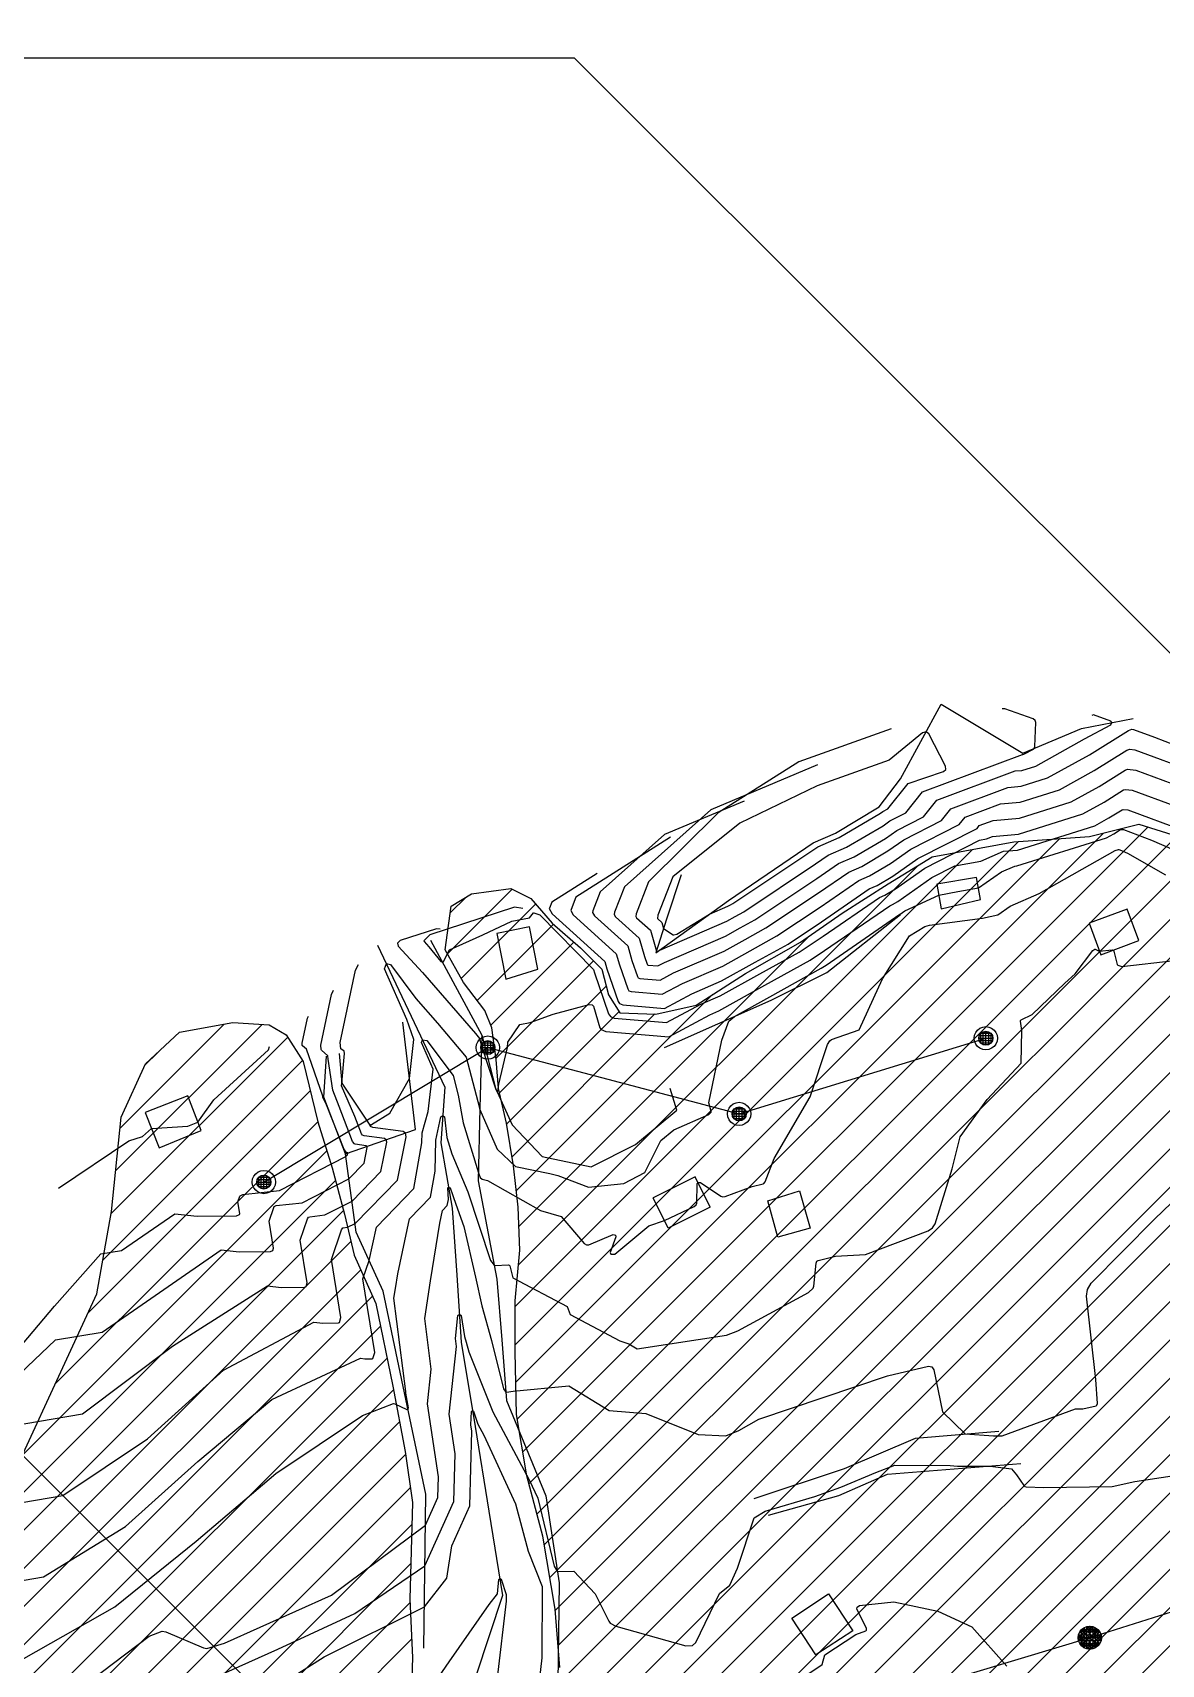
# Model space of a CAD drawing. Extents: x 13365 to 36625, y 86498 to 171760.
# Drawn here: x 17410.3 to 17671.2, y 89342.9 to 89720.4 of the extents above; entities that cross this region are included whole.
import ezdxf

# ---------------------------------------------------------------- set-up
doc = ezdxf.new("R2010")
doc.units = 0
doc.header["$LTSCALE"] = 5
doc.header["$MEASUREMENT"] = 0
for name, pattern in [('A_CONTINUOUS_LINE', [0]), ('GEOGRAPHICAL', [12.5, 4.5, -3.5, 4.5]), ('KERB', [16, 5, -6, 5])]:
    doc.linetypes.add(name, pattern=pattern)
doc.layers.get('0').update_dxf_attribs({"linetype": 'A_CONTINUOUS_LINE'})
for name, color, linetype in [('Agricultural', 40, 'Continuous'), ('CONTOUR', 255, 'Continuous'), ('ELECTRIC', 240, 'A_CONTINUOUS_LINE'), ('EXISTING BUILDING', 21, 'A_CONTINUOUS_LINE'), ('RELIEF', 255, 'A_CONTINUOUS_LINE'), ('Residential', 51, 'Continuous'), ('STREAM & RIVER FRONT', 161, 'A_CONTINUOUS_LINE'), ('TELECOM', 94, 'A_CONTINUOUS_LINE'), ('text', 7, 'Continuous')]:
    doc.layers.add(name, color=color, linetype=linetype)

# ---------------------------------------------------------------- blocks, each defined once
blk = doc.blocks.new('S038')
at = {"color": 0}
for p, q in [((-0.5, 0), (0, 0.5)), ((-0.5, 0), (-0.48, 0.13)), ((-0.48, -0.13), (-0.5, 0)), ((0, -0.5), (-0.5, 0)), ((-0.5, 0), (0.5, 0)), ((-0.48, -0.13), (0.13, 0.48)), ((-0.48, 0.13), (-0.43, 0.25)), ((0.13, -0.48), (-0.48, 0.13)), ((-0.48, 0.13), (0.48, 0.13)), ((0.25, 0.43), (-0.43, -0.25)), ((-0.43, 0.25), (-0.35, 0.35)), ((0.43, 0.25), (-0.43, 0.25)), ((-0.43, 0.25), (0.25, -0.43)), ((-0.35, 0.35), (-0.25, 0.43)), ((-0.35, -0.35), (0.35, 0.35)), ((0.35, -0.35), (-0.35, 0.35)), ((-0.35, 0.35), (0.35, 0.35)), ((-0.35, -0.35), (-0.35, 0.35)), ((-0.25, 0.43), (-0.13, 0.48)), ((0.43, -0.25), (-0.25, 0.43)), ((-0.25, 0.43), (-0.25, -0.43)), ((-0.25, -0.43), (0.43, 0.25)), ((-0.13, 0.48), (0, 0.5)), ((-0.13, -0.48), (-0.13, 0.48)), ((-0.13, 0.48), (0.48, -0.13)), ((0.48, 0.13), (-0.13, -0.48)), ((0, 0.5), (0.13, 0.48)), ((0.5, 0), (0, 0.5)), ((0, 0.5), (0, -0.5)), ((0, -0.5), (0.5, 0)), ((0.13, 0.48), (0.25, 0.43)), ((0.13, 0.48), (0.13, -0.48)), ((0.25, 0.43), (0.35, 0.35)), ((0.25, -0.43), (0.25, 0.43)), ((0.35, 0.35), (0.43, 0.25)), ((0.35, 0.35), (0.35, -0.35)), ((0.43, 0.25), (0.48, 0.13)), ((0.48, 0.13), (0.5, 0)), ((0.5, 0), (0.48, -0.13)), ((-0.43, -0.25), (-0.48, -0.13)), ((0.48, -0.13), (-0.48, -0.13)), ((-0.35, -0.35), (-0.43, -0.25)), ((-0.43, -0.25), (0.43, -0.25)), ((-0.25, -0.43), (-0.35, -0.35)), ((0.35, -0.35), (-0.35, -0.35)), ((-0.13, -0.48), (-0.25, -0.43)), ((0, -0.5), (-0.13, -0.48)), ((0.13, -0.48), (0, -0.5)), ((0.25, -0.43), (0.13, -0.48)), ((0.35, -0.35), (0.25, -0.43)), ((0.43, -0.25), (0.35, -0.35)), ((0.48, -0.13), (0.43, -0.25))]:
    blk.add_line(p, q, dxfattribs=at)
blk = doc.blocks.new('S034')
at = {"color": 0}
for p, q in [((-0.5, 0), (-0.48, 0.13)), ((-0.48, -0.13), (-0.5, 0)), ((-0.48, 0.13), (-0.43, 0.25)), ((-0.43, 0.25), (-0.35, 0.35)), ((-0.35, 0.35), (-0.25, 0.43)), ((-0.3, 0), (-0.28, 0.11)), ((-0.28, -0.11), (-0.3, 0)), ((0.3, 0), (-0.3, 0)), ((-0.28, 0.11), (-0.21, 0.21)), ((-0.28, -0.11), (-0.28, 0.11)), ((-0.28, 0.11), (0.28, 0.11)), ((-0.25, 0.43), (-0.13, 0.48)), ((-0.21, 0.21), (-0.11, 0.28)), ((-0.21, -0.21), (-0.21, 0.21)), ((-0.21, 0.21), (0.21, 0.21)), ((-0.13, 0.48), (0, 0.5)), ((-0.11, 0.28), (0, 0.3)), ((-0.11, -0.28), (-0.11, 0.28)), ((-0.11, 0.28), (0.11, 0.28)), ((0, 0.5), (0.13, 0.48)), ((0, 0.3), (0.11, 0.28)), ((0, -0.3), (0, 0.3)), ((0.11, 0.28), (0.21, 0.21)), ((0.11, 0.28), (0.11, -0.28)), ((0.13, 0.48), (0.25, 0.43)), ((0.21, 0.21), (0.28, 0.11)), ((0.21, 0.21), (0.21, -0.21)), ((0.25, 0.43), (0.35, 0.35)), ((0.28, 0.11), (0.3, 0)), ((0.28, 0.11), (0.28, -0.11)), ((0.3, 0), (0.28, -0.11)), ((0.35, 0.35), (0.43, 0.25)), ((0.43, 0.25), (0.48, 0.13)), ((0.48, 0.13), (0.5, 0)), ((0.5, 0), (0.48, -0.13)), ((-0.43, -0.25), (-0.48, -0.13)), ((-0.35, -0.35), (-0.43, -0.25)), ((-0.25, -0.43), (-0.35, -0.35)), ((-0.21, -0.21), (-0.28, -0.11)), ((0.28, -0.11), (-0.28, -0.11)), ((-0.13, -0.48), (-0.25, -0.43)), ((-0.11, -0.28), (-0.21, -0.21)), ((0.21, -0.21), (-0.21, -0.21)), ((0, -0.5), (-0.13, -0.48)), ((0, -0.3), (-0.11, -0.28)), ((0.11, -0.28), (-0.11, -0.28)), ((0.11, -0.28), (0, -0.3)), ((0.13, -0.48), (0, -0.5)), ((0.21, -0.21), (0.11, -0.28)), ((0.25, -0.43), (0.13, -0.48)), ((0.28, -0.11), (0.21, -0.21)), ((0.35, -0.35), (0.25, -0.43)), ((0.43, -0.25), (0.35, -0.35)), ((0.48, -0.13), (0.43, -0.25))]:
    blk.add_line(p, q, dxfattribs=at)

msp = doc.modelspace()

# ---------------------------------------------------------------- hatches: boundary and pattern name
at = {"layer": 'Agricultural', "linetype": 'Continuous'}
h = msp.add_hatch(dxfattribs=at)
h.set_pattern_fill('ANSI31', color=256, scale=50, style=0)
edge = h.paths.add_edge_path()
edge.add_line((17511.7, 89521.19), (17520.78, 89522.44))
edge.add_line((17520.78, 89522.44), (17525.46, 89520.11))
edge.add_line((17525.46, 89520.11), (17530.39, 89514.4))
edge.add_line((17530.39, 89514.4), (17536.89, 89508.69))
edge.add_line((17536.89, 89508.69), (17541.82, 89503.76))
edge.add_line((17541.82, 89503.76), (17543.38, 89497.79))
edge.add_line((17543.38, 89497.79), (17545.98, 89493.64))
edge.add_line((17545.98, 89493.64), (17554.29, 89493.38))
edge.add_line((17554.29, 89493.38), (17563.64, 89495.46))
edge.add_line((17563.64, 89495.46), (17575.07, 89502.72))
edge.add_line((17575.07, 89502.72), (17587.8, 89509.99))
edge.add_line((17587.8, 89509.99), (17597.41, 89516.73))
edge.add_line((17597.41, 89516.73), (17608.05, 89523.48))
edge.add_line((17608.05, 89523.48), (17618.18, 89529.71))
edge.add_line((17618.18, 89529.71), (17637.07, 89533.2))
edge.add_line((17637.07, 89533.2), (17654.59, 89534.43))
edge.add_line((17654.59, 89534.43), (17666, 89537.28))
edge.add_line((17666, 89537.28), (17680.27, 89532.8))
edge.add_line((17680.27, 89532.8), (17692.9, 89531.17))
edge.add_line((17692.9, 89531.17), (17705.53, 89533.2))
edge.add_line((17705.53, 89533.2), (17723.06, 89535.65))
edge.add_line((17723.06, 89535.65), (17728.14, 89534.35))
edge.add_line((17728.14, 89534.35), (17729.71, 89531.74))
edge.add_line((17729.71, 89531.74), (17728.41, 89526.51))
edge.add_line((17728.41, 89526.51), (17726.57, 89522.59))
edge.add_line((17726.57, 89522.59), (17720.55, 89518.66))
edge.add_line((17720.55, 89518.66), (17710.08, 89514.74))
edge.add_line((17710.08, 89514.74), (17701.18, 89512.12))
edge.add_line((17701.18, 89512.12), (17695.68, 89506.11))
edge.add_line((17695.68, 89506.11), (17690.71, 89499.05))
edge.add_line((17690.71, 89499.05), (17688.61, 89491.46))
edge.add_line((17688.61, 89491.46), (17687.56, 89480.9))
edge.add_line((17687.56, 89480.9), (17686.78, 89470.18))
edge.add_line((17686.78, 89470.18), (17688.35, 89462.86))
edge.add_line((17688.35, 89462.86), (17693.85, 89453.18))
edge.add_line((17693.85, 89453.18), (17699.6, 89443.51))
edge.add_line((17699.6, 89443.51), (17706.16, 89433.73))
edge.add_line((17706.16, 89433.73), (17715.32, 89420.39))
edge.add_line((17715.32, 89420.39), (17720.82, 89411.24))
edge.add_line((17720.82, 89411.24), (17725.01, 89404.7))
edge.add_line((17725.01, 89404.7), (17730.77, 89392.67))
edge.add_line((17730.77, 89392.67), (17735.76, 89383.15))
edge.add_line((17735.76, 89383.15), (17741.26, 89374))
edge.add_line((17741.26, 89374), (17745.19, 89370.07))
edge.add_line((17745.19, 89370.07), (17751.21, 89368.5))
edge.add_line((17751.21, 89368.5), (17764.56, 89366.93))
edge.add_line((17764.56, 89366.93), (17773.2, 89371.64))
edge.add_line((17773.2, 89371.64), (17784.19, 89377.4))
edge.add_line((17784.19, 89377.4), (17795.71, 89385.24))
edge.add_line((17795.71, 89385.24), (17803.57, 89390.47))
edge.add_line((17803.57, 89390.47), (17815.35, 89393.61))
edge.add_line((17815.35, 89393.61), (17824.77, 89393.61))
edge.add_line((17824.77, 89393.61), (17839.69, 89393.35))
edge.add_line((17839.69, 89393.35), (17854.22, 89397.09))
edge.add_line((17854.22, 89397.09), (17863.9, 89404.15))
edge.add_line((17863.9, 89404.15), (17868.35, 89412.25))
edge.add_line((17868.35, 89412.25), (17866.78, 89422.45))
edge.add_line((17866.78, 89422.45), (17863.12, 89436.31))
edge.add_line((17863.12, 89436.31), (17859.97, 89452.01))
edge.add_line((17859.97, 89452.01), (17855.26, 89465.87))
edge.add_line((17855.26, 89465.87), (17851.31, 89478.52))
edge.add_line((17851.31, 89478.52), (17846.34, 89491.86))
edge.add_line((17846.34, 89491.86), (17842.93, 89502.84))
edge.add_line((17842.93, 89502.84), (17839.24, 89511.37))
edge.add_line((17839.24, 89511.37), (17832.43, 89522.35))
edge.add_line((17832.43, 89522.35), (17827.2, 89531.25))
edge.add_line((17827.2, 89531.25), (17827.46, 89539.61))
edge.add_line((17827.46, 89539.61), (17831.91, 89549.29))
edge.add_line((17831.91, 89549.29), (17839.24, 89554.26))
edge.add_line((17839.24, 89554.26), (17857.04, 89560.28))
edge.add_line((17857.04, 89560.28), (17876.42, 89560.8))
edge.add_line((17876.42, 89560.8), (17896.4, 89564.25))
edge.add_line((17896.4, 89564.25), (17910.54, 89570.52))
edge.add_line((17910.54, 89570.52), (17927.55, 89578.89))
edge.add_line((17927.55, 89578.89), (17946.14, 89589.09))
edge.add_line((17946.14, 89589.09), (17957.92, 89600.34))
edge.add_line((17957.92, 89600.34), (17969.44, 89610.01))
edge.add_line((17969.44, 89610.01), (17984.52, 89626.57))
edge.add_line((17984.52, 89626.57), (17997.56, 89639.59))
edge.add_line((17997.56, 89639.59), (18017.76, 89657.82))
edge.add_line((18017.76, 89657.82), (18030.15, 89664.33))
edge.add_line((18030.15, 89664.33), (18045.14, 89672.79))
edge.add_line((18045.14, 89672.79), (18058.82, 89679.31))
edge.add_line((18058.82, 89679.31), (18078.38, 89684.51))
edge.add_line((18078.38, 89684.51), (18103.8, 89685.17))
edge.add_line((18103.8, 89685.17), (18126.89, 89702.47))
edge.add_line((18126.89, 89702.47), (18142, 89714.94))
edge.add_line((18142, 89714.94), (18160.39, 89726.75))
edge.add_line((18160.39, 89726.75), (18190.02, 89738.89))
edge.add_line((18190.02, 89738.89), (18221.85, 89750.57))
edge.add_line((18221.85, 89750.57), (18254.33, 89764.84))
edge.add_line((18254.33, 89764.84), (18302.39, 89781.72))
edge.add_line((18302.39, 89781.72), (18345.27, 89797.29))
edge.add_line((18345.27, 89797.29), (18388.14, 89814.81))
edge.add_line((18388.14, 89814.81), (18428.41, 89834.28))
edge.add_line((18428.41, 89834.28), (18453.32, 89850.01))
edge.add_line((18453.32, 89850.01), (18478.01, 89872.08))
edge.add_line((18478.01, 89872.08), (18505.63, 89890.34))
edge.add_line((18505.63, 89890.34), (18561.6, 89907.91))
edge.add_line((18561.6, 89907.91), (18635.16, 89912.71))
edge.add_line((18635.16, 89912.71), (18711.92, 89909.51))
edge.add_line((18711.92, 89909.51), (18779.08, 89931.88))
edge.add_line((18779.08, 89931.88), (18855.84, 89931.88))
edge.add_line((18855.84, 89931.88), (18911.81, 89917.5))
edge.add_line((18911.81, 89917.5), (18982.49, 89890.29))
edge.add_line((18982.49, 89890.29), (19014.48, 89875.91))
edge.add_line((19014.48, 89875.91), (19029.96, 89865.74))
edge.add_line((19029.96, 89865.74), (19034.08, 89854.23))
edge.add_line((19034.08, 89854.23), (19027.49, 89848.47))
edge.add_line((19027.49, 89848.47), (19011.03, 89843.53))
edge.add_line((19011.03, 89843.53), (18990.45, 89838.6))
edge.add_line((18990.45, 89838.6), (18969.86, 89834.49))
edge.add_line((18969.86, 89834.49), (18932.81, 89831.2))
edge.add_line((18932.81, 89831.2), (18908.94, 89827.08))
edge.add_line((18908.94, 89827.08), (18885.88, 89820.5))
edge.add_line((18885.88, 89820.5), (18851.3, 89817.21))
edge.add_line((18851.3, 89817.21), (18825.78, 89812.28))
edge.add_line((18825.78, 89812.28), (18812.61, 89807.34))
edge.add_line((18812.61, 89807.34), (18802.73, 89797.47))
edge.add_line((18802.73, 89797.47), (18793.67, 89781.03))
edge.add_line((18793.67, 89781.03), (18788.73, 89770.33))
edge.add_line((18788.73, 89770.33), (18775.56, 89771.16))
edge.add_line((18775.56, 89771.16), (18753.33, 89774.45))
edge.add_line((18753.33, 89774.45), (18739.33, 89781.03))
edge.add_line((18739.33, 89781.03), (18723.69, 89780.2))
edge.add_line((18723.69, 89780.2), (18706.4, 89770.33))
edge.add_line((18706.4, 89770.33), (18695.7, 89757.17))
edge.add_line((18695.7, 89757.17), (18695.7, 89742.37))
edge.add_line((18695.7, 89742.37), (18703.93, 89727.56))
edge.add_line((18703.93, 89727.56), (18707.22, 89715.23))
edge.add_line((18707.22, 89715.23), (18705.58, 89700.42))
edge.add_line((18705.58, 89700.42), (18703.93, 89681.5))
edge.add_line((18703.93, 89681.5), (18702.28, 89656.01))
edge.add_line((18702.28, 89656.01), (18698.95, 89645.03))
edge.add_line((18698.95, 89645.03), (18694.84, 89635.98))
edge.add_line((18694.84, 89635.98), (18687.43, 89623.64))
edge.add_line((18687.43, 89623.64), (18683.31, 89611.3))
edge.add_line((18683.31, 89611.3), (18683.31, 89598.97))
edge.add_line((18683.31, 89598.97), (18688.25, 89588.27))
edge.add_line((18688.25, 89588.27), (18692.37, 89566.89))
edge.add_line((18692.37, 89566.89), (18690.72, 89547.97))
edge.add_line((18690.72, 89547.97), (18689.9, 89533.17))
edge.add_line((18689.9, 89533.17), (18690.81, 89516.63))
edge.add_line((18690.81, 89516.63), (18689.54, 89509.01))
edge.add_line((18689.54, 89509.01), (18681.49, 89503.5))
edge.add_line((18681.49, 89503.5), (18671.31, 89496.31))
edge.add_line((18671.31, 89496.31), (18659.02, 89486.14))
edge.add_line((18659.02, 89486.14), (18646.73, 89475.56))
edge.add_line((18646.73, 89475.56), (18637.4, 89461.58))
edge.add_line((18637.4, 89461.58), (18629.77, 89443.8))
edge.add_line((18629.77, 89443.8), (18626.79, 89432.23))
edge.add_line((18626.79, 89432.23), (18623.82, 89419.11))
edge.add_line((18623.82, 89419.11), (18619.16, 89408.52))
edge.add_line((18619.16, 89408.52), (18608.56, 89400.05))
edge.add_line((18608.56, 89400.05), (18598.81, 89397.09))
edge.add_line((18598.81, 89397.09), (18588.64, 89396.66))
edge.add_line((18588.64, 89396.66), (18577.19, 89395.82))
edge.add_line((18577.19, 89395.82), (18570.41, 89392.85))
edge.add_line((18570.41, 89392.85), (18567.87, 89385.23))
edge.add_line((18567.87, 89385.23), (18566.17, 89378.03))
edge.add_line((18566.17, 89378.03), (18563.62, 89371.18))
edge.add_line((18563.62, 89371.18), (18559.38, 89366.09))
edge.add_line((18559.38, 89366.09), (18553.87, 89356.78))
edge.add_line((18553.87, 89356.78), (18542, 89350.43))
edge.add_line((18542, 89350.43), (18529.28, 89342.38))
edge.add_line((18529.28, 89342.38), (18512.68, 89332.93))
edge.add_line((18512.68, 89332.93), (18496.99, 89324.04))
edge.add_line((18496.99, 89324.04), (18482.58, 89313.03))
edge.add_line((18482.58, 89313.03), (18467.75, 89300.75))
edge.add_line((18467.75, 89300.75), (18453.69, 89290.88))
edge.add_line((18453.69, 89290.88), (18441.82, 89279.87))
edge.add_line((18441.82, 89279.87), (18430.38, 89268.44))
edge.add_line((18430.38, 89268.44), (18418.09, 89255.74))
edge.add_line((18418.09, 89255.74), (18408.34, 89240.49))
edge.add_line((18408.34, 89240.49), (18389.21, 89215.89))
edge.add_line((18389.21, 89215.89), (18365.21, 89190.87))
edge.add_line((18365.21, 89190.87), (18346.43, 89173.15))
edge.add_line((18346.43, 89173.15), (18324.51, 89155.43))
edge.add_line((18324.51, 89155.43), (18307.81, 89143.96))
edge.add_line((18307.81, 89143.96), (18280.68, 89131.45))
edge.add_line((18280.68, 89131.45), (18248.33, 89118.94))
edge.add_line((18248.33, 89118.94), (18234.71, 89112.37))
edge.add_line((18234.71, 89112.37), (18222.89, 89112.37))
edge.add_line((18222.89, 89112.37), (18206.23, 89111.84))
edge.add_line((18206.23, 89111.84), (18191.19, 89108.08))
edge.add_line((18191.19, 89108.08), (18172.92, 89102.71))
edge.add_line((18172.92, 89102.71), (18153.58, 89096.27))
edge.add_line((18153.58, 89096.27), (18135.85, 89089.3))
edge.add_line((18135.85, 89089.3), (18120.27, 89081.24))
edge.add_line((18120.27, 89081.24), (18097.71, 89068.9))
edge.add_line((18097.71, 89068.9), (18086.24, 89060.69))
edge.add_line((18086.24, 89060.69), (18072.27, 89052.64))
edge.add_line((18072.27, 89052.64), (18057.23, 89044.59))
edge.add_line((18057.23, 89044.59), (18044.87, 89044.59))
edge.add_line((18044.87, 89044.59), (18035.2, 89050.49))
edge.add_line((18035.2, 89050.49), (18026.61, 89058.01))
edge.add_line((18026.61, 89058.01), (18015.33, 89059.08))
edge.add_line((18015.33, 89059.08), (18005.12, 89055.86))
edge.add_line((18005.12, 89055.86), (17993.83, 89048.88))
edge.add_line((17993.83, 89048.88), (17980.94, 89040.83))
edge.add_line((17980.94, 89040.83), (17971.27, 89032.78))
edge.add_line((17971.27, 89032.78), (17958.38, 89027.95))
edge.add_line((17958.38, 89027.95), (17943.33, 89020.97))
edge.add_line((17943.33, 89020.97), (17924.53, 89015.61))
edge.add_line((17924.53, 89015.61), (17906.71, 89010.19))
edge.add_line((17906.71, 89010.19), (17881.46, 89008.58))
edge.add_line((17881.46, 89008.58), (17857.82, 89009.12))
edge.add_line((17857.82, 89009.12), (17828.81, 89008.04))
edge.add_line((17828.81, 89008.04), (17810.59, 89007.26))
edge.add_line((17810.59, 89007.26), (17795.85, 89002.9))
edge.add_line((17795.85, 89002.9), (17785.48, 88999.63))
edge.add_line((17785.48, 88999.63), (17774.02, 89000.17))
edge.add_line((17774.02, 89000.17), (17756.56, 89004.54))
edge.add_line((17756.56, 89004.54), (17742.91, 89008.35))
edge.add_line((17742.91, 89008.35), (17721.63, 89014.89))
edge.add_line((17721.63, 89014.89), (17700.89, 89021.98))
edge.add_line((17700.89, 89021.98), (17677.97, 89029.07))
edge.add_line((17677.97, 89029.07), (17662.69, 89035.07))
edge.add_line((17662.69, 89035.07), (17646.17, 89041.16))
edge.add_line((17646.17, 89041.16), (17630.35, 89047.16))
edge.add_line((17630.35, 89047.16), (17624.89, 89055.88))
edge.add_line((17624.89, 89055.88), (17631.44, 89073.33))
edge.add_line((17631.44, 89073.33), (17636.9, 89090.78))
edge.add_line((17636.9, 89090.78), (17640.45, 89101.96))
edge.add_line((17640.45, 89101.96), (17649.15, 89110.29))
edge.add_line((17649.15, 89110.29), (17657.49, 89117.17))
edge.add_line((17657.49, 89117.17), (17664.74, 89126.23))
edge.add_line((17664.74, 89126.23), (17668.73, 89135.28))
edge.add_line((17668.73, 89135.28), (17673.45, 89144.7))
edge.add_line((17673.45, 89144.7), (17681.06, 89141.44))
edge.add_line((17681.06, 89141.44), (17695.57, 89136.37))
edge.add_line((17695.57, 89136.37), (17710.8, 89137.82))
edge.add_line((17710.8, 89137.82), (17721.67, 89138.18))
edge.add_line((17721.67, 89138.18), (17734.73, 89141.8))
edge.add_line((17734.73, 89141.8), (17742.7, 89145.89))
edge.add_line((17742.7, 89145.89), (17742.7, 89157.12))
edge.add_line((17742.7, 89157.12), (17741.25, 89167.26))
edge.add_line((17741.25, 89167.26), (17738.71, 89174.51))
edge.add_line((17738.71, 89174.51), (17735.08, 89179.58))
edge.add_line((17735.08, 89179.58), (17734.72, 89186.82))
edge.add_line((17734.72, 89186.82), (17738.35, 89194.79))
edge.add_line((17738.35, 89194.79), (17743.42, 89201.67))
edge.add_line((17743.42, 89201.67), (17749.28, 89207.53))
edge.add_line((17749.28, 89207.53), (17759.07, 89208.98))
edge.add_line((17759.07, 89208.98), (17770.68, 89211.87))
edge.add_line((17770.68, 89211.87), (17781.55, 89215.5))
edge.add_line((17781.55, 89215.5), (17793.16, 89220.93))
edge.add_line((17793.16, 89220.93), (17799.32, 89227.09))
edge.add_line((17799.32, 89227.09), (17798.6, 89233.97))
edge.add_line((17798.6, 89233.97), (17790.62, 89238.68))
edge.add_line((17790.62, 89238.68), (17778.65, 89244.84))
edge.add_line((17778.65, 89244.84), (17767.05, 89249.55))
edge.add_line((17767.05, 89249.55), (17754, 89252.81))
edge.add_line((17754, 89252.81), (17742.75, 89255.34))
edge.add_line((17742.75, 89255.34), (17731.81, 89254.35))
edge.add_line((17731.81, 89254.35), (17723.83, 89245.66))
edge.add_line((17723.83, 89245.66), (17720.57, 89234.43))
edge.add_line((17720.57, 89234.43), (17717.67, 89227.18))
edge.add_line((17717.67, 89227.18), (17711.14, 89224.29))
edge.add_line((17711.14, 89224.29), (17702.8, 89223.92))
edge.add_line((17702.8, 89223.92), (17695.19, 89222.84))
edge.add_line((17695.19, 89222.84), (17689.02, 89224.29))
edge.add_line((17689.02, 89224.29), (17686.85, 89230.81))
edge.add_line((17686.85, 89230.81), (17690.47, 89243.85))
edge.add_line((17690.47, 89243.85), (17691.92, 89253.63))
edge.add_line((17691.92, 89253.63), (17689.39, 89264.86))
edge.add_line((17689.39, 89264.86), (17677.78, 89275.36))
edge.add_line((17677.78, 89275.36), (17667.63, 89283.33))
edge.add_line((17667.63, 89283.33), (17661.83, 89296.01))
edge.add_line((17661.83, 89296.01), (17656.39, 89308.69))
edge.add_line((17656.39, 89308.69), (17646.6, 89315.93))
edge.add_line((17646.6, 89315.93), (17634.99, 89316.66))
edge.add_line((17634.99, 89316.66), (17624.11, 89314.12))
edge.add_line((17624.11, 89314.12), (17614.32, 89307.96))
edge.add_line((17614.32, 89307.96), (17607.8, 89295.28))
edge.add_line((17607.8, 89295.28), (17607.43, 89282.61))
edge.add_line((17607.43, 89282.61), (17613.96, 89273.19))
edge.add_line((17613.96, 89273.19), (17621.21, 89269.2))
edge.add_line((17621.21, 89269.2), (17628.47, 89261.6))
edge.add_line((17628.47, 89261.6), (17629.14, 89255.49))
edge.add_line((17629.14, 89255.49), (17625.45, 89241.57))
edge.add_line((17625.45, 89241.57), (17622.22, 89230.49))
edge.add_line((17622.22, 89230.49), (17619.85, 89217.08))
edge.add_line((17619.85, 89217.08), (17616.16, 89201.04))
edge.add_line((17616.16, 89201.04), (17613.53, 89189.73))
edge.add_line((17613.53, 89189.73), (17612.22, 89183.41))
edge.add_line((17612.22, 89183.41), (17609.32, 89179.73))
edge.add_line((17609.32, 89179.73), (17599.32, 89178.68))
edge.add_line((17599.32, 89178.68), (17592.47, 89180.78))
edge.add_line((17592.47, 89180.78), (17589.31, 89187.36))
edge.add_line((17589.31, 89187.36), (17586.68, 89208.14))
edge.add_line((17586.68, 89208.14), (17580.89, 89220.23))
edge.add_line((17580.89, 89220.23), (17573.51, 89234.44))
edge.add_line((17573.51, 89234.44), (17570.09, 89249.69))
edge.add_line((17570.09, 89249.69), (17561.91, 89266.6))
edge.add_line((17561.91, 89266.6), (17557.17, 89277.71))
edge.add_line((17557.17, 89277.71), (17553.22, 89291.12))
edge.add_line((17553.22, 89291.12), (17545.32, 89304.27))
edge.add_line((17545.32, 89304.27), (17538.21, 89317.72))
edge.add_line((17538.21, 89317.72), (17534.77, 89330.42))
edge.add_line((17534.77, 89330.42), (17532.14, 89342.25))
edge.add_line((17532.14, 89342.25), (17531.07, 89355.73))
edge.add_line((17531.07, 89355.73), (17528.18, 89372.56))
edge.add_line((17528.18, 89372.56), (17524.49, 89386.56))
edge.add_line((17524.49, 89386.56), (17522.12, 89400.76))
edge.add_line((17522.12, 89400.76), (17521.8, 89415.23))
edge.add_line((17521.8, 89415.23), (17521.8, 89427.01))
edge.add_line((17521.8, 89427.01), (17522.9, 89438.78))
edge.add_line((17522.9, 89438.78), (17522.53, 89448.72))
edge.add_line((17522.53, 89448.72), (17521.43, 89458.29))
edge.add_line((17521.43, 89458.29), (17519.8, 89468.17))
edge.add_line((17519.8, 89468.17), (17517.95, 89476.15))
edge.add_line((17517.95, 89476.15), (17517.37, 89482.84))
edge.add_line((17517.37, 89482.84), (17516.4, 89490.2))
edge.add_line((17516.4, 89490.2), (17514.75, 89494.16))
edge.add_line((17514.75, 89494.16), (17509.84, 89500.7))
edge.add_line((17509.84, 89500.7), (17505.62, 89508.2))
edge.add_line((17505.62, 89508.2), (17506.98, 89518.31))
edge.add_line((17506.98, 89518.31), (17511.68, 89521.19))
at = {"layer": 'Residential', "linetype": 'Continuous'}
h = msp.add_hatch(dxfattribs=at)
h.set_pattern_fill('ANSI31', color=256, scale=50, style=0)
h.paths.add_polyline_path([(16630.08, 88699.64), (16636.79, 88709.37), (16649.55, 88719.1), (16661.64, 88727.82), (16677.76, 88742.25), (16688.84, 88752.65), (16696.23, 88764.39), (16701.94, 88775.8), (16706.64, 88784.85), (16708.99, 88796.26), (16706.77, 88807.64), (16706.77, 88816.38), (16711.14, 88821.3), (16720.98, 88823.48), (16733.01, 88825.67), (16745.86, 88825.94), (16758.44, 88826.76), (16770.2, 88828.95), (16775.12, 88834.96), (16779.49, 88842.33), (16781.2, 88847.63), (16783.39, 88858.01), (16783.94, 88871.12), (16786.67, 88882.86), (16792.69, 88889.69), (16804.72, 88898.7), (16813.47, 88906.9), (16830.85, 88927.16), (16842.89, 88943.31), (16854.23, 88954.99), (16866.95, 88968.04), (16878.64, 88981.43), (16886.55, 88992.43), (16887.08, 88995.26), (16885.83, 88998.09), (16882.37, 89000.6), (16877.35, 88999.97), (16871.39, 88998.71), (16865.11, 89000.28), (16856.94, 89003.42), (16846.59, 89008.44), (16835.6, 89012.51), (16824.92, 89017.22), (16812.68, 89020.35), (16802.01, 89022.23), (16791.65, 89021.92), (16780.97, 89020.98), (16773.13, 89023.17), (16764.65, 89026.62), (16757.12, 89033.52), (16748.01, 89040.74), (16745.5, 89046.01), (16748.14, 89050.4), (16755.22, 89054.05), (16767.92, 89062.87), (16776.21, 89059.56), (16785.6, 89052.94), (16809.9, 89049.08), (16841.94, 89052.39), (16857.96, 89055.11), (16870.02, 89060.42), (16882.8, 89067.87), (16889.54, 89075.67), (16900.18, 89080.98), (16914.73, 89083.46), (16927.5, 89084.17), (16943.83, 89088.78), (16962.72, 89092.76), (16988.62, 89097.01), (17014.52, 89103.39), (17034.39, 89110.48), (17068.97, 89124.81), (17094.87, 89135.8), (17108.71, 89141.47), (17119.71, 89151.39), (17133.9, 89163.09), (17148.45, 89174.43), (17162.29, 89184), (17177.97, 89193.32), (17191.46, 89202.89), (17199.62, 89212.11), (17209.2, 89224.87), (17218.78, 89237.27), (17224.81, 89243.3), (17235.81, 89246.13), (17251.77, 89251.1), (17268.24, 89259.11), (17283.14, 89268.68), (17298.75, 89279.31), (17322.88, 89295.62), (17338.85, 89305.9), (17351.62, 89313.69), (17366.88, 89321.85), (17376.24, 89330.89), (17386.34, 89346.58), (17395.32, 89366.76), (17407.11, 89389.75), (17417.21, 89411.61), (17425.09, 89428.62), (17428.46, 89447.68), (17430.7, 89469.54), (17436.31, 89481.87), (17444.17, 89489.16), (17456.51, 89491.4), (17464.93, 89490.84), (17468.86, 89488.6), (17472.79, 89482.43), (17476.15, 89468.42), (17479.52, 89457.77), (17482.32, 89447.12), (17484.57, 89437.59), (17489.62, 89426.38), (17493.55, 89407.32), (17496.35, 89392.18), (17498.04, 89380.41), (17497.47, 89357.99), (17498.04, 89344.54), (17497.47, 89325.48), (17491.88, 89313.93), (17489.35, 89302.53), (17491.88, 89284.16), (17495.69, 89274.02), (17496.32, 89260.71), (17500.13, 89251.84), (17506.47, 89242.34), (17512.18, 89226.5), (17514.72, 89208.76), (17519.79, 89189.75), (17521.06, 89172.65), (17519.79, 89163.78), (17514.08, 89151.11), (17512.2, 89138.81), (17511.56, 89125.51), (17505.86, 89114.74), (17503.32, 89103.33), (17498.25, 89089.39), (17493.81, 89078.62), (17488.73, 89072.29), (17477.32, 89066.59), (17470.98, 89056.45), (17464, 89046.95), (17457.66, 89036.81), (17450.68, 89033.01), (17443.7, 89033.64), (17438.39, 89036.68), (17430.24, 89041.56), (17423.32, 89046.85), (17413.95, 89052.55), (17405.8, 89056.21), (17398.06, 89057.84), (17391.95, 89057.84), (17381.76, 89055.4), (17373.61, 89052.55), (17363.84, 89047.26), (17356.1, 89043.19), (17347.13, 89037.9), (17325.7, 89022.65), (17312.17, 89011.71), (17296.71, 89003.99), (17277.38, 88996.91), (17259.34, 88990.47), (17237.43, 88980.17), (17221.33, 88969.23), (17205.87, 88958.29), (17191.05, 88946.71), (17174.94, 88931.26), (17161.95, 88916.91), (17148.42, 88902.75), (17131.67, 88889.23), (17113.63, 88869.92), (17087.22, 88850.61), (17066.6, 88837.74), (17060.01, 88833.61), (17047.77, 88823.32), (17030.09, 88812.35), (17020.8, 88807.05), (17010.52, 88801.41), (17002.56, 88798.1), (16996.26, 88797.44), (16991.61, 88799.1), (16988.63, 88803.07), (16987.63, 88809.37), (16983.98, 88813.34), (16977.02, 88815), (16967.07, 88813.67), (16956.45, 88810.69), (16950.15, 88806.05), (16939.54, 88800.75), (16932.9, 88795.78), (16925.27, 88791.14), (16916.65, 88788.49), (16904.59, 88787.48), (16891.32, 88787.15), (16878.39, 88785.49), (16865.12, 88781.51), (16853.51, 88778.53), (16841.57, 88776.87), (16826.98, 88776.21), (16817.36, 88774.88), (16808.65, 88771.19), (16799.69, 88767.88), (16791.4, 88764.9), (16784.1, 88763.24), (16778.79, 88758.93), (16772.49, 88751.97), (16766.19, 88746.01), (16759.83, 88740.61), (16752.2, 88735.31), (16747.23, 88731.01), (16744.24, 88727.03), (16740.59, 88721.73), (16737.61, 88716.09), (16731.64, 88712.45), (16722.35, 88708.14), (16716.38, 88706.15), (16705.43, 88705.82), (16691.5, 88707.15), (16680.22, 88706.48), (16670.27, 88703.5), (16655.94, 88698.5), (16644.66, 88695.19), (16637.69, 88693.86), (16633.38, 88694.52), (16629.4, 88696.84)])

# ---------------------------------------------------------------- linework, layer by layer
at = {"layer": 'Agricultural', "linetype": 'Continuous'}
for points in [[(17511.7, 89521.19), (17520.78, 89522.44), (17525.46, 89520.11), (17530.39, 89514.4), (17536.89, 89508.69), (17541.82, 89503.76), (17543.38, 89497.79), (17545.98, 89493.64), (17554.29, 89493.38), (17563.64, 89495.46), (17575.07, 89502.72), (17587.8, 89509.99), (17597.41, 89516.73), (17608.05, 89523.48), (17618.18, 89529.71), (17637.07, 89533.2), (17654.59, 89534.43), (17666, 89537.28), (17680.27, 89532.8)], [(17532.14, 89342.25), (17531.07, 89355.73), (17528.18, 89372.56), (17524.49, 89386.56), (17522.12, 89400.76), (17521.8, 89415.23), (17521.8, 89427.01), (17522.9, 89438.78), (17522.53, 89448.72), (17521.43, 89458.29), (17519.8, 89468.17), (17517.95, 89476.15), (17517.37, 89482.84), (17516.4, 89490.2), (17514.75, 89494.16), (17509.84, 89500.7), (17505.62, 89508.2), (17506.98, 89518.31), (17511.68, 89521.19)]]:
    msp.add_lwpolyline(points, dxfattribs=at)
at = {"layer": 'CONTOUR', "color": 33, "linetype": 'A_CONTINUOUS_LINE'}
for points in [[(17608.7, 89559.36), (17587.38, 89551.74), (17568.73, 89539.89), (17552.65, 89523.96), (17549.75, 89516.59), (17549.71, 89515.95), (17549.88, 89515.65), (17553.07, 89512.75), (17554.48, 89507.93), (17554.64, 89507.82), (17554.65, 89507.82), (17554.7, 89507.83), (17555.25, 89508.17), (17570.7, 89514.85), (17572.69, 89515.96), (17574.65, 89517.04), (17591.21, 89528.1), (17594.17, 89530.14), (17598.43, 89531.96), (17606.84, 89536.93), (17608.4, 89538.03), (17612.11, 89539.92), (17615.97, 89544.77), (17639.06, 89553.42), (17639.17, 89553.43), (17639.41, 89553.51), (17641.63, 89554.68), (17641.77, 89554.82), (17641.91, 89555.28), (17642.17, 89560.82), (17642.04, 89561.29), (17641.55, 89561.67), (17635.02, 89564), (17634.4, 89564.01)], [(17591.71, 89550.99), (17567.03, 89540.61), (17547.05, 89522.78), (17544.73, 89516.91), (17544.7, 89516.4), (17545, 89515.88), (17550.44, 89510.94), (17551.69, 89506.66), (17552.29, 89504.88), (17552.38, 89504.76), (17552.55, 89504.69), (17554.81, 89504.5), (17556.29, 89505.29), (17570.4, 89511.39), (17573.83, 89513.3), (17577.21, 89515.17), (17591.57, 89524.76), (17596.54, 89528.18), (17600.2, 89529.75), (17607.41, 89534.01), (17610.02, 89535.85), (17616.22, 89539.02), (17619.25, 89542.82), (17637.37, 89549.61), (17638.97, 89549.74), (17642.14, 89550.74), (17653.44, 89557), (17659.48, 89560.25), (17659.76, 89560.81), (17659.5, 89561.14), (17655.52, 89562.56), (17655.11, 89562.47)], [(17574.72, 89542.62), (17556.33, 89534.89), (17541.45, 89521.61), (17539.72, 89517.23), (17539.7, 89516.85), (17540.12, 89516.12), (17547.81, 89509.12), (17548.8, 89505.73), (17550.05, 89502.03), (17550.24, 89501.77), (17550.59, 89501.63), (17555.3, 89501.22), (17558.4, 89502.88), (17570.11, 89507.94), (17574.97, 89510.65), (17579.77, 89513.3), (17591.92, 89521.41), (17598.91, 89526.23), (17601.96, 89527.54), (17607.98, 89531.09), (17611.64, 89533.68), (17620.34, 89538.11), (17622.53, 89540.87), (17635.68, 89545.8), (17638.77, 89546.06), (17644.87, 89547.98), (17654.57, 89553.35), (17663.57, 89558.98), (17664.37, 89559.25), (17664.78, 89559.2), (17669.64, 89557.41), (17686.32, 89550.94)], [(17557.73, 89534.25), (17535.85, 89520.43), (17534.71, 89517.55), (17534.7, 89517.3), (17535.24, 89516.35), (17545.18, 89507.31), (17545.92, 89504.79), (17547.81, 89499.17), (17548.09, 89498.78), (17548.63, 89498.56), (17555.8, 89497.94), (17560.51, 89500.46), (17569.81, 89504.48), (17576.11, 89508), (17582.33, 89511.43), (17592.28, 89518.07), (17601.28, 89524.27), (17603.72, 89525.32), (17608.55, 89528.17), (17613.26, 89531.5), (17624.45, 89537.21), (17625.82, 89538.92), (17633.99, 89541.98), (17638.57, 89542.37), (17647.61, 89545.22), (17655.69, 89549.7), (17663.2, 89554.4), (17663.87, 89554.62), (17665.03, 89554.48), (17678.89, 89549.38)], [(17523.58, 89517.78), (17521.65, 89518.12), (17502.07, 89511.73), (17500.71, 89510.32), (17500.74, 89510.17), (17501.86, 89508.95), (17504.63, 89505.5), (17504.99, 89505.36), (17505.21, 89505.5), (17506.6, 89508.21), (17514.32, 89511.7), (17521, 89514.85), (17525.12, 89515.65), (17526.03, 89516.77), (17526.14, 89516.82), (17527.53, 89516.3), (17539.93, 89503.69), (17540.15, 89502.93), (17543.34, 89493.45), (17543.81, 89492.8), (17544.72, 89492.43), (17556.79, 89491.39), (17564.73, 89495.63), (17569.21, 89497.57), (17578.39, 89502.69), (17587.45, 89507.69), (17592.98, 89511.39), (17606.02, 89520.36), (17607.25, 89520.89), (17609.69, 89522.33), (17616.49, 89527.15), (17629.17, 89533.6), (17630.74, 89533.88), (17632.14, 89534.48), (17638.17, 89534.99), (17653.07, 89539.69), (17657.95, 89542.39), (17662.47, 89545.22), (17662.87, 89545.35), (17664.48, 89545.17), (17683.68, 89538.09)], [(17504.46, 89512.97), (17503.63, 89513.12), (17495.2, 89510.36), (17494.61, 89509.75), (17494.76, 89509.05), (17500.34, 89502.98), (17512.6, 89488.86), (17513.55, 89487.75), (17514, 89486.02), (17517.24, 89476.16), (17517.58, 89475.46), (17517.64, 89475.43), (17517.76, 89475.53), (17518.01, 89477.18), (17520.03, 89485.67), (17520.07, 89486.89), (17522.86, 89490.94), (17525.27, 89491.38), (17530.62, 89493.38), (17538.9, 89495.61), (17539.61, 89495.52), (17539.91, 89495.16), (17541.4, 89490.17), (17541.67, 89489.8), (17542.76, 89489.36), (17557.29, 89488.11), (17566.84, 89493.21), (17568.92, 89494.11), (17579.53, 89500.03), (17590.01, 89505.82), (17593.34, 89508.04), (17608.39, 89518.41), (17609.02, 89518.68), (17610.26, 89519.41), (17618.11, 89524.97), (17623.46, 89527.69), (17629.43, 89528.73), (17634.73, 89531.03), (17637.97, 89531.3), (17655.81, 89536.93), (17659.07, 89538.74), (17662.1, 89540.63), (17662.37, 89540.72), (17663.45, 89540.6), (17676.31, 89535.86)], [(17394.57, 89378.17), (17417.25, 89382.04), (17436.8, 89395.1), (17454.38, 89411.01), (17475.29, 89422.1), (17477.35, 89421.87), (17480.92, 89421.91), (17481.19, 89422.04), (17481.52, 89423.15), (17479.34, 89436.6), (17481.63, 89443.44), (17481.97, 89443.91), (17482.04, 89443.94), (17483.02, 89444.05), (17484.79, 89444.96), (17494.57, 89454.96), (17496.6, 89465), (17496.41, 89465.84), (17495.87, 89466.19), (17488.88, 89467.13), (17488.33, 89467.39), (17488.33, 89467.39), (17488.32, 89467.42), (17488.3, 89467.47), (17488.3, 89467.47), (17488.55, 89467.8), (17492.84, 89470.41), (17497.37, 89478.48), (17498.41, 89487.46), (17496.72, 89492.12), (17491.58, 89503.82), (17492.03, 89505.03), (17493, 89504.87), (17498.82, 89497), (17503.82, 89491.24), (17510.5, 89483.43), (17513.55, 89471.69), (17513.57, 89471.55), (17513.64, 89471.31), (17517.66, 89462.11), (17521.89, 89458.09), (17529.82, 89456.46), (17531.66, 89456.05), (17538.74, 89453.31), (17546.96, 89454.21), (17551.76, 89456.74), (17555.51, 89464.11), (17558.47, 89466.62), (17566.59, 89470.15), (17567.11, 89470.66), (17567.12, 89470.83), (17566.54, 89472.86), (17569.55, 89487.36), (17571.2, 89491.73), (17572.54, 89492.84), (17580.67, 89497.38), (17592.57, 89503.95), (17593.69, 89504.7), (17610.76, 89516.46), (17610.78, 89516.47), (17610.83, 89516.49), (17611.91, 89517.26), (17619.74, 89520.88), (17624.14, 89521.7), (17628.9, 89522.53), (17634.27, 89526.25), (17637.32, 89527.58), (17637.77, 89527.62), (17658.54, 89534.17), (17660.2, 89535.08), (17661.73, 89536.05), (17661.87, 89536.09), (17662.42, 89536.03), (17668.94, 89533.62), (17679.24, 89529.16)], [(17384.1, 89358.27), (17412.73, 89363.16), (17431.74, 89374.81), (17448.41, 89389.85), (17465.57, 89404.19), (17486.03, 89413.74), (17487.03, 89413.63), (17488.77, 89413.65), (17488.9, 89413.71), (17489.32, 89415.11), (17486.56, 89432.16), (17488.07, 89436.36), (17489.71, 89444.1), (17498.41, 89453), (17500.21, 89463.61), (17500.27, 89465.88), (17501.68, 89470.84), (17502.82, 89480.66), (17500.14, 89486.76), (17500.37, 89487.39), (17501.38, 89487.22), (17507.45, 89479.12), (17508.62, 89474.62), (17509.78, 89468.19), (17513.29, 89456.61), (17513.73, 89455.59), (17514.2, 89455.15), (17515.42, 89454.9), (17527.63, 89447.92), (17532.46, 89446.53), (17537.74, 89440.3), (17538.3, 89439.95), (17538.83, 89439.97), (17544.42, 89442.36), (17545, 89442.23), (17545.11, 89441.87), (17543.76, 89438.2), (17543.91, 89437.83), (17544.87, 89437.85), (17552.73, 89444.35), (17556.3, 89445.58), (17563.18, 89448.85), (17563.64, 89449.25), (17563.77, 89449.61), (17563.86, 89454.07), (17564.09, 89454.42), (17564.64, 89454.41), (17569.36, 89451.25), (17569.82, 89451.1), (17570.35, 89451.16), (17576.59, 89453.46), (17579.14, 89454.1), (17579.32, 89454.2), (17579.59, 89454.57), (17581.69, 89459.94), (17589.99, 89474.2), (17593.99, 89486.3), (17594.52, 89487.16), (17594.97, 89487.45), (17601.33, 89489.72), (17606.76, 89501.53), (17612.99, 89511.48), (17616.52, 89513.63), (17617.59, 89513.94), (17629.84, 89515.57), (17633.35, 89516.29), (17636.26, 89518.35), (17642.97, 89521.28), (17660.55, 89531.17), (17661.28, 89531.4), (17661.32, 89531.43), (17661.37, 89531.46), (17661.37, 89531.46), (17661.39, 89531.46), (17661.58, 89531.39), (17663.37, 89530.61), (17672.18, 89525.58)], [(17405.05, 89398.08), (17421.77, 89400.93), (17442.6, 89416.52), (17464.56, 89430.47), (17467.67, 89430.12), (17473.06, 89430.17), (17473.47, 89430.37), (17473.71, 89431.18), (17472.12, 89441.03), (17473.8, 89446.04), (17474.05, 89446.39), (17474.3, 89446.5), (17477.79, 89446.89), (17484.08, 89450.12), (17490.72, 89456.92), (17492.1, 89463.74), (17491.97, 89464.31), (17491.61, 89464.55), (17486.86, 89465.19), (17486.48, 89465.36), (17486.27, 89465.64), (17484.7, 89469.68), (17481.66, 89476.74), (17481.74, 89477.41), (17481.74, 89477.41), (17481.74, 89477.41), (17481.74, 89477.41), (17481.74, 89477.41), (17481.75, 89477.41), (17482.35, 89484.25), (17482.25, 89484.8), (17482.21, 89484.85), (17481.54, 89485.28), (17481.5, 89485.33), (17481.38, 89486.82), (17484.89, 89503.5), (17485.6, 89504.82)], [(17402.38, 89405.53), (17415.53, 89417.98), (17426.29, 89419.82), (17453.83, 89438.83), (17457.99, 89438.36), (17465.21, 89438.43), (17465.76, 89438.7), (17465.91, 89439.21), (17464.9, 89445.46), (17465.97, 89448.64), (17466.12, 89448.86), (17466.57, 89449.06), (17472.55, 89449.72), (17483.36, 89455.29), (17486.87, 89458.88), (17487.6, 89462.48), (17487.53, 89462.78), (17487.34, 89462.91), (17484.83, 89463.25), (17484.63, 89463.34), (17484.22, 89463.89), (17481.08, 89471.95), (17479.62, 89475.77), (17478.58, 89482.93), (17478.53, 89483.67), (17477, 89485.02), (17476.92, 89485.16), (17476.86, 89486.2), (17479.33, 89497.93), (17479.8, 89498.86)], [(17416.2, 89453.11), (17432.51, 89464.04), (17435.67, 89465.04), (17437.72, 89466.93), (17446.11, 89467.45), (17448.45, 89468.36), (17452.17, 89473.53), (17464.8, 89485.06), (17464.98, 89485.88)], [(17420.72, 89337), (17437.15, 89349.44), (17440.23, 89350.6), (17441.04, 89350.5), (17449.72, 89346.76), (17450.52, 89346.64), (17454.62, 89347.88), (17479.35, 89358.98), (17501.08, 89375.18), (17503.95, 89381.57), (17504.08, 89386.31), (17501.51, 89403.24), (17502.39, 89411.25), (17500.89, 89422.98), (17502.25, 89431.64), (17504.35, 89444.97), (17504.97, 89447.93), (17506.11, 89449.09), (17506.35, 89450.48), (17506.25, 89453.14), (17506.42, 89453.34), (17506.77, 89453.15), (17508.1, 89449.37), (17509.94, 89444.21), (17512.6, 89432.53), (17514.11, 89425.91), (17516.35, 89417.87), (17519.11, 89406.71), (17519.67, 89405.94), (17519.8, 89405.91), (17521.36, 89406.15), (17534.2, 89407.37), (17543.57, 89401.68), (17551.99, 89400.99), (17564.13, 89396.14), (17570.49, 89395.82), (17573.51, 89397.04), (17578.15, 89399.66), (17607.88, 89409.68), (17617.34, 89411.91), (17618.14, 89411.76), (17618.62, 89411.09), (17620.57, 89401.38), (17625.84, 89396.24), (17632.35, 89395.83), (17634.38, 89395.83), (17651.34, 89402.08), (17653.07, 89402.05), (17656.1, 89402.73), (17656.31, 89402.87), (17656.45, 89403.31), (17656.03, 89408.87), (17653.92, 89428.15), (17654.1, 89429.68), (17654.96, 89431.09), (17669.57, 89445.94), (17677.44, 89453.5)], [(17447.52, 89337.73), (17466.9, 89346.49), (17484.71, 89354.71), (17500.95, 89365.72), (17507.62, 89380.58), (17507.93, 89391.61), (17506.54, 89400.81), (17508.26, 89416.47), (17508.02, 89418.31), (17508.51, 89423.62), (17508.91, 89423.97), (17509.31, 89423.67), (17510.1, 89418.77), (17510.45, 89417.51), (17511.09, 89415.21), (17516.61, 89401.33), (17525.07, 89385.65), (17527.03, 89381.39), (17530.81, 89365.63), (17531.54, 89364.53), (17531.82, 89364.43), (17535.38, 89364.49), (17540.26, 89359.26), (17543.43, 89352.91), (17543.79, 89352.47), (17545.08, 89351.81), (17561.28, 89347.23), (17562.78, 89347.34), (17563.54, 89348.04), (17569.07, 89359.34), (17571.45, 89361.25), (17573.23, 89365.23), (17577.02, 89376.87), (17579.57, 89378.37), (17591.08, 89381.81), (17597.06, 89383.97), (17605.16, 89387.29), (17609.54, 89389.05), (17622.34, 89388.92), (17624.08, 89388.81), (17631.65, 89388.82), (17636.58, 89388.17), (17637.69, 89386.75), (17639.42, 89384.28), (17639.6, 89384.12), (17639.91, 89384.04), (17644.02, 89383.89), (17659.81, 89384.08), (17665.03, 89385.25), (17694.5, 89389.73)], [(17455.84, 89330.86), (17477.68, 89344.7), (17500.82, 89356.25), (17506.01, 89362.9), (17507.15, 89370.35), (17511.3, 89379.59), (17511.78, 89396.91), (17511.56, 89398.39), (17511.71, 89401.43), (17511.92, 89401.65), (17512.19, 89401.49), (17513.18, 89398.47), (17514.54, 89395.95), (17521.87, 89380.04), (17524.78, 89369.14), (17528.02, 89360.95), (17528, 89344.48), (17527.37, 89339.08)], [(17581.59, 89335.41), (17592.76, 89342.95), (17593.38, 89345.12), (17600.55, 89349.85), (17602.88, 89350.71), (17603.03, 89350.86), (17603.03, 89351.31), (17600.8, 89355.69), (17600.83, 89356.15), (17601.4, 89356.54), (17609.33, 89357.43), (17619.5, 89355.24), (17627.38, 89351.66), (17635.47, 89342.52)]]:
    msp.add_lwpolyline(points, dxfattribs=at)
at = {"layer": 'CONTOUR', "color": 252, "linetype": 'A_CONTINUOUS_LINE'}
for points in [[(17616.8, 89558.64), (17615.97, 89558.45), (17608.3, 89552.09), (17591.58, 89546.19), (17573.76, 89537.5), (17558.25, 89525.14), (17554.76, 89516.27), (17554.71, 89515.5), (17554.76, 89515.41), (17555.7, 89514.56), (17556.11, 89513.15), (17558.3, 89511.73), (17558.5, 89511.68), (17559.19, 89511.86), (17566.74, 89516.46), (17571, 89518.31), (17571.55, 89518.61), (17572.09, 89518.91), (17590.86, 89531.44), (17591.8, 89532.09), (17596.67, 89534.18), (17606.27, 89539.85), (17606.78, 89540.21), (17607.99, 89540.83), (17612.68, 89546.72), (17620.82, 89549.45), (17621.33, 89549.96), (17621.29, 89550.74), (17617.42, 89558.16), (17616.8, 89558.64)], [(17540.74, 89525.88), (17530.25, 89519.25), (17529.7, 89517.87), (17529.69, 89517.75), (17530.36, 89516.59), (17542.55, 89505.5), (17543.03, 89503.86), (17545.58, 89496.31), (17545.95, 89495.79), (17546.67, 89495.49), (17556.3, 89494.66), (17562.62, 89498.04), (17569.51, 89501.03), (17577.25, 89505.34), (17584.89, 89509.56), (17592.63, 89514.73), (17603.65, 89522.32), (17605.49, 89523.11), (17609.12, 89525.25), (17614.88, 89529.33), (17628.57, 89536.3), (17629.1, 89536.97), (17632.3, 89538.17), (17638.37, 89538.68), (17650.34, 89542.45), (17656.82, 89546.04), (17662.83, 89549.81), (17663.37, 89549.99), (17665.29, 89549.76), (17688.14, 89541.34)], [(17408.21, 89344.27), (17429.26, 89356.28), (17448.05, 89371.44), (17466.49, 89387.08), (17486.49, 89400.54), (17493.7, 89403.27), (17493.96, 89403.23), (17496.75, 89401.93), (17497.05, 89401.98), (17497.16, 89402.27), (17496.49, 89405.66), (17496.53, 89406.03), (17493.75, 89427.65), (17494.1, 89429.86), (17494.64, 89433.26), (17497.34, 89446.01), (17502.26, 89451.05), (17503.28, 89457.04), (17503.47, 89464.22), (17504.64, 89469.56), (17505.08, 89469.87), (17505.43, 89469.56), (17505.99, 89464.83), (17507.14, 89461.04), (17510.84, 89452.26), (17516.1, 89436.33), (17516.93, 89435.25), (17517.18, 89435.17), (17520.16, 89435.4), (17520.42, 89435.32), (17520.55, 89435.13), (17521.26, 89432.36), (17533.85, 89425.72), (17534.53, 89423.91), (17546.01, 89417.81), (17548.08, 89417.12), (17550.04, 89415.9), (17570.67, 89419.06), (17573.24, 89420.09), (17589.61, 89428.97), (17590.7, 89429.98), (17590.87, 89430.41), (17591.35, 89435.77), (17591.54, 89436.2), (17591.83, 89436.38), (17595.83, 89437.4), (17602.77, 89437.77), (17617.3, 89443.25), (17618.32, 89443.94), (17618.86, 89444.85), (17622.82, 89457.55), (17624.69, 89464.98), (17630.91, 89473.64), (17638.78, 89481.98), (17638.96, 89489.54), (17638.61, 89491.73), (17638.65, 89491.9), (17638.81, 89492.06), (17641.32, 89493.23), (17648.86, 89500.52), (17651.26, 89502.66), (17655.35, 89508.07), (17655.82, 89508.37), (17655.9, 89508.37), (17656.85, 89507.94), (17659.79, 89508.2), (17660.02, 89508.14), (17660.19, 89507.91), (17660.95, 89504.87), (17661.12, 89504.65), (17662.09, 89504.4), (17674.18, 89505.78)], [(17401.63, 89409.72), (17415.33, 89425.83), (17426, 89437.89), (17430.8, 89438.7), (17443.1, 89447.19), (17448.31, 89446.61), (17457.36, 89446.69), (17458.05, 89447.02), (17458.11, 89447.24), (17457.68, 89449.9), (17458.13, 89451.25), (17458.2, 89451.34), (17458.83, 89451.61), (17467.32, 89452.56), (17482.64, 89460.45), (17483.02, 89460.83), (17483.1, 89461.22), (17483.09, 89461.25), (17483.07, 89461.27), (17482.8, 89461.3), (17482.78, 89461.31), (17482.25, 89462.03), (17478.21, 89472.4), (17477.35, 89474.09), (17477.36, 89474.41), (17473.53, 89485.23), (17472.62, 89486.03), (17472.57, 89486.11), (17472.54, 89486.63), (17473.77, 89492.44), (17474, 89492.9)], [(17503.43, 89339.02), (17506.57, 89343.52), (17515.77, 89356.81), (17517.69, 89359.26), (17517.99, 89362.6), (17518.23, 89362.83), (17518.54, 89362.64), (17519.71, 89359.08), (17519.71, 89357.57), (17517.65, 89339.85)]]:
    msp.add_lwpolyline(points, dxfattribs=at)
at = {"layer": 'ELECTRIC', "linetype": 'A_CONTINUOUS_LINE'}
msp.add_lwpolyline([(17463.7, 89454.52), (17515.48, 89485.6), (17573.58, 89470.28), (17630.61, 89487.78)], dxfattribs=at)
at = {"layer": 'EXISTING BUILDING', "linetype": 'A_CONTINUOUS_LINE'}
msp.add_line((17585.73, 89353.64), (17594.25, 89359.24), dxfattribs=at)
for points in [[(17628.48, 89524.98), (17619.29, 89523.39), (17620.3, 89517.71)], [(17620.3, 89517.71), (17629.36, 89519.89), (17628.48, 89524.98)], [(17663.31, 89517.66), (17654.48, 89514.41), (17657.18, 89507.05)], [(17657.18, 89507.05), (17665.97, 89510.42), (17663.31, 89517.66)], [(17525.15, 89513.52), (17517.53, 89512.03), (17519.63, 89501.47)], [(17519.63, 89501.47), (17527.06, 89503.74), (17525.15, 89513.52)], [(17446.11, 89474.42), (17436.29, 89470.63), (17439.47, 89462.41)], [(17439.47, 89462.41), (17449.18, 89466.46), (17446.11, 89474.42)], [(17566.92, 89448.73), (17563.45, 89455.72), (17553.67, 89450.84)], [(17566.92, 89448.73), (17557.16, 89443.85), (17553.67, 89450.84)], [(17594.25, 89359.24), (17599.85, 89350.72), (17591.34, 89345.12), (17585.73, 89353.64)]]:
    msp.add_lwpolyline(points, dxfattribs=at)
at = {"layer": 'EXISTING BUILDING', "linetype": 'KERB'}
for points in [[(17582.55, 89441.76), (17580.19, 89450.15), (17587.53, 89452.51)], [(17587.53, 89452.51), (17589.97, 89443.85), (17582.55, 89441.76)]]:
    msp.add_lwpolyline(points, dxfattribs=at)
at = {"layer": 'RELIEF'}
for p, q in [((17498.79, 89466.66), (17495.82, 89491.46)), ((17482.56, 89461.07), (17498.79, 89466.66))]:
    msp.add_line(p, q, dxfattribs=at)
for points in [[(17560.2, 89525.55), (17556.79, 89515.31), (17554.35, 89507.52), (17571.11, 89519.62), (17590.69, 89533), (17595.85, 89535.2), (17605.99, 89541.27), (17610.92, 89547.77), (17620.28, 89565.07), (17639.19, 89553.72), (17652.69, 89559.44), (17664.64, 89561.75)], [(17556.31, 89485.65), (17568.66, 89491.12), (17581.01, 89496.6), (17593.87, 89503), (17610.85, 89516.38)], [(17502.25, 89510.46), (17514.06, 89488.46), (17517.29, 89476.22), (17521.08, 89467.76), (17528.03, 89460.43), (17539.38, 89458.03), (17549.65, 89463.23), (17559.21, 89471.13), (17557.6, 89476.13)], [(17514.06, 89488.46), (17513.65, 89471.63), (17513.25, 89454.79)], [(17500.68, 89346.67), (17500.93, 89364.49), (17501.18, 89382.31), (17496.25, 89405.78), (17491.31, 89429.25), (17485.07, 89442.94), (17482.56, 89461.07), (17477.53, 89474.17), (17478.2, 89483.6)], [(17481.12, 89484.24), (17481.74, 89477.41), (17488.34, 89467.4)], [(17513.25, 89454.79), (17517.54, 89432.02), (17518.68, 89418.01), (17519.83, 89404.01), (17528.92, 89381.89), (17531.95, 89361.84), (17531.64, 89338.74), (17533.74, 89323.69), (17535.84, 89308.65)], [(17577.06, 89381.34), (17597.97, 89388.22), (17614.32, 89395.23), (17633.64, 89396.92)], [(17580.36, 89377.43), (17596.64, 89382), (17607.9, 89386.94), (17623.31, 89388.16), (17638.72, 89389.38)]]:
    msp.add_lwpolyline(points, dxfattribs=at)
at = {"layer": 'Residential', "linetype": 'Continuous'}
msp.add_lwpolyline([(17407.11, 89389.75), (17417.21, 89411.61), (17425.09, 89428.62), (17428.46, 89447.68), (17430.7, 89469.54), (17436.31, 89481.87), (17444.17, 89489.16), (17456.51, 89491.4), (17464.93, 89490.84), (17468.86, 89488.6), (17472.79, 89482.43), (17476.15, 89468.42), (17479.52, 89457.77), (17482.32, 89447.12), (17484.57, 89437.59), (17489.62, 89426.38), (17493.55, 89407.32), (17496.35, 89392.18), (17498.04, 89380.41), (17497.47, 89357.99), (17498.04, 89344.54), (17497.47, 89325.48)], dxfattribs=at)
at = {"layer": 'STREAM & RIVER FRONT', "linetype": 'GEOGRAPHICAL'}
msp.add_lwpolyline([(17489.99, 89509.33), (17497.78, 89492.88), (17505.56, 89476.44), (17504.62, 89463.62), (17507.27, 89448.5), (17508.31, 89432.97), (17509.35, 89417.44), (17512.52, 89397.93), (17515.7, 89378.41), (17518.87, 89358.9), (17512.68, 89340.25), (17511.3, 89317.14)], dxfattribs=at)
at = {"layer": 'TELECOM', "linetype": 'A_CONTINUOUS_LINE'}
msp.add_lwpolyline([(17692.76, 89361.12), (17654.65, 89349.1), (17614.23, 89336.93)], dxfattribs=at)
at = {"layer": 'text', "linetype": 'Continuous'}
for p, q in [((17535.5, 89714.5), (17373.77, 89714.5)), ((17778, 89472), (17535.5, 89714.5)), ((17522.58, 89276.65), (17280.08, 89519.15))]:
    msp.add_line(p, q, dxfattribs=at)

# ---------------------------------------------------------------- block references
at = {"layer": 'ELECTRIC', "xscale": 5.4, "yscale": 5.4, "zscale": 5.4, "rotation": 270}
for p in [(17630.61, 89487.78), (17630.61, 89487.78), (17515.48, 89485.6), (17463.7, 89454.52)]:
    msp.add_blockref('S034', p, dxfattribs=at)
at = {"layer": 'ELECTRIC', "linetype": 'A_CONTINUOUS_LINE', "xscale": 5.4, "yscale": 5.4, "zscale": 5.4, "rotation": 270}
for p in [(17515.48, 89485.6), (17573.58, 89470.28), (17573.58, 89470.28), (17463.7, 89454.52)]:
    msp.add_blockref('S034', p, dxfattribs=at)
at = {"layer": 'TELECOM', "xscale": 5.4, "yscale": 5.4, "zscale": 5.4, "rotation": 270}
msp.add_blockref('S038', (17654.65, 89349.1), dxfattribs=at)
msp.add_blockref('S038', (17654.65, 89349.1), dxfattribs=at)

doc.saveas('drawing.dxf')
